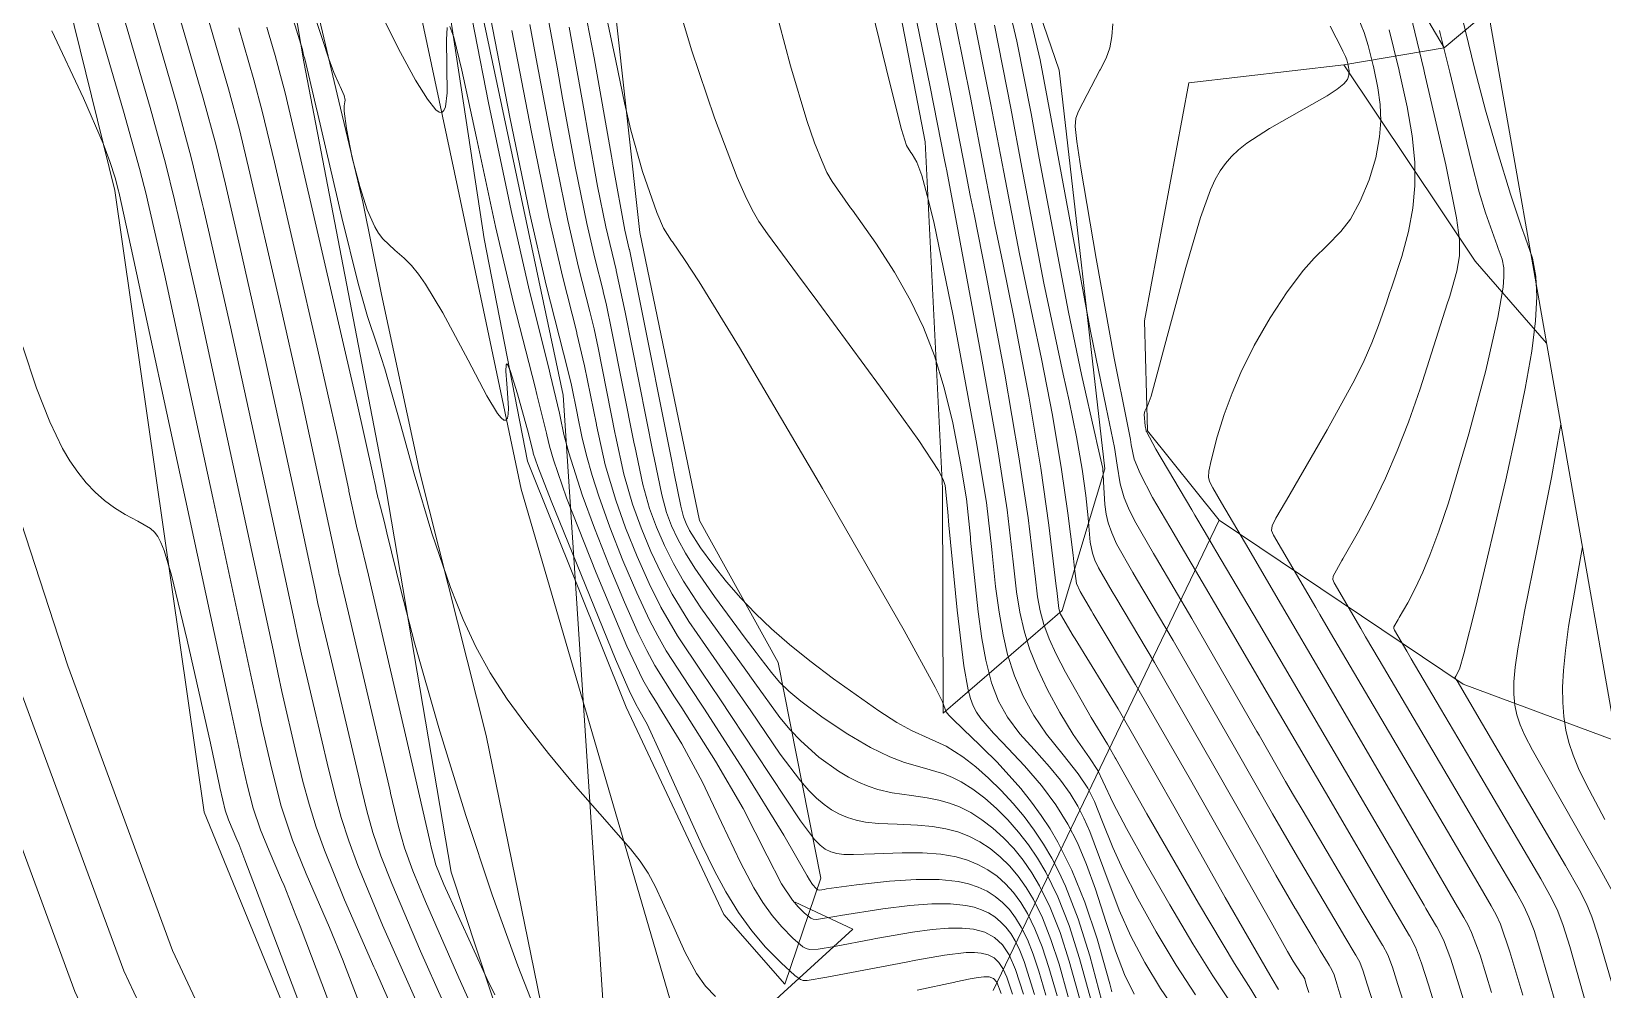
# Model space of a CAD drawing. Header units: metres. Extents: x 1233805 to 1234355, y 654698 to 655114.
# Drawn here: x 1234215.41 to 1234259.91, y 654985.1 to 655012.24 of the extents above; entities that cross this region are included whole.
import ezdxf

# ---------------------------------------------------------------- set-up
doc = ezdxf.new("R2010")
doc.units = ezdxf.units.M

msp = doc.modelspace()

# ---------------------------------------------------------------- linework, layer by layer
at = {"layer": 'ИИ_ГОРИЗОНТАЛИ_ОСН', "lineweight": 0}
for points, elevation in [([(1234215.847, 655017.41), (1234218.017, 655009.981), (1234218.478, 655008.358), (1234218.675, 655007.587), (1234218.684, 655007.548), (1234218.723, 655007.378), (1234219.177, 655005.358), (1234220.548, 654999.029), (1234221.659, 654993.872), (1234221.86, 654992.93), (1234221.923, 654992.635), (1234222.217, 654991.342), (1234222.488, 654990.294), (1234222.809, 654989.335), (1234223.191, 654988.382), (1234223.761, 654987.074), (1234223.856, 654986.86), (1234224.243, 654985.919), (1234224.282, 654985.814), (1234224.993, 654983.938)], 23), ([(1234239.577, 655016.982), (1234240.865, 655010.667), (1234241.274, 655008.604), (1234241.31, 655008.418), (1234241.336, 655008.287), (1234241.674, 655006.52), (1234242.312, 655003.062), (1234242.762, 655000.514), (1234243.049, 654998.688), (1234243.224, 654997.22), (1234243.233, 654997.134), (1234243.317, 654996.369), (1234243.408, 654995.794), (1234243.53, 654995.259), (1234243.685, 654994.753), (1234243.905, 654994.196), (1234244.191, 654993.589), (1234244.538, 654992.945), (1234244.915, 654992.322), (1234245.378, 654991.66), (1234245.618, 654991.309), (1234245.762, 654991.007), (1234246.054, 654990.383), (1234246.428, 654989.662), (1234246.982, 654988.663), (1234247.653, 654987.5), (1234248.313, 654986.396), (1234248.878, 654985.489), (1234249.538, 654984.501)], 33.5), ([(1234216.89, 655016.551), (1234218.774, 655010.079), (1234219.21, 655008.508), (1234219.465, 655007.469), (1234219.485, 655007.385), (1234219.569, 655007.022), (1234220.116, 655004.613), (1234221.318, 654999.074), (1234222.255, 654994.723), (1234222.401, 654994.037), (1234222.508, 654993.542), (1234222.911, 654991.783), (1234223.101, 654990.998), (1234223.279, 654990.35), (1234223.482, 654989.704), (1234223.714, 654989.048), (1234224.279, 654987.646), (1234225.114, 654985.748), (1234225.151, 654985.667), (1234225.527, 654984.809)], 23.5), ([(1234218.976, 655014.831), (1234220.275, 655010.349), (1234220.643, 655009.002), (1234220.911, 655007.915), (1234221.319, 655006.145), (1234222.033, 655002.968), (1234222.859, 654999.162), (1234223.447, 654996.426), (1234223.529, 654996.038), (1234223.598, 654995.724), (1234223.63, 654995.592), (1234223.914, 654994.408), (1234224.7, 654991.043), (1234224.712, 654990.989), (1234224.91, 654990.161), (1234225.084, 654989.552), (1234225.31, 654988.891), (1234225.617, 654988.104), (1234226.434, 654986.188), (1234227.699, 654983.361)], 24.5), ([(1234220.019, 655013.972), (1234220.995, 655010.609), (1234221.305, 655009.463), (1234221.602, 655008.227), (1234222.422, 655004.677), (1234223.051, 655001.879), (1234223.63, 654999.207), (1234224.043, 654997.277), (1234224.117, 654996.924), (1234224.133, 654996.848), (1234224.135, 654996.843), (1234224.432, 654995.608), (1234225.569, 654990.728), (1234225.585, 654990.66), (1234225.809, 654989.721), (1234225.983, 654989.113), (1234226.215, 654988.468), (1234226.573, 654987.596), (1234227.52, 654985.435), (1234228.973, 654982.208)], 25), ([(1234230.886, 655013.874), (1234231.356, 655011.486), (1234231.844, 655008.7), (1234231.891, 655008.425), (1234232.218, 655006.612), (1234232.347, 655006.072), (1234232.349, 655006.065), (1234232.611, 655004.796), (1234233.561, 655000.015), (1234233.62, 654999.718), (1234233.806, 654998.791), (1234233.883, 654998.493), (1234233.956, 654998.303), (1234234.055, 654998.105), (1234234.365, 654997.613), (1234234.71, 654997.142), (1234235.103, 654996.652), (1234235.51, 654996.186), (1234235.92, 654995.756), (1234236.375, 654995.321), (1234236.885, 654994.877), (1234237.46, 654994.412), (1234238.133, 654993.902), (1234239.415, 654992.996), (1234239.929, 654992.668), (1234240.34, 654992.435), (1234240.836, 654992.215), (1234241.326, 654991.992), (1234241.797, 654991.689), (1234242.158, 654991.406), (1234242.525, 654991.084), (1234242.88, 654990.738), (1234243.217, 654990.374), (1234243.529, 654989.999), (1234243.817, 654989.613), (1234244.079, 654989.22), (1234244.315, 654988.819), (1234244.511, 654988.44), (1234244.7, 654988.027), (1234245.061, 654987.102), (1234245.394, 654986.054), (1234245.733, 654984.776)], 31), ([(1234231.429, 655013.948), (1234231.964, 655011.407), (1234232.211, 655010.211), (1234232.388, 655009.438), (1234232.718, 655008.267), (1234233.125, 655007.111), (1234233.316, 655006.663), (1234233.545, 655006.31), (1234233.567, 655006.278), (1234233.912, 655005.782), (1234234.324, 655005.146), (1234235.468, 655003.282), (1234237.816, 654999.296), (1234240.134, 654995.267), (1234241.011, 654993.669), (1234241.219, 654993.248), (1234241.291, 654993.041), (1234241.292, 654993.039), (1234241.317, 654992.967), (1234241.394, 654992.873), (1234241.911, 654992.374), (1234241.942, 654992.344), (1234242.766, 654991.539), (1234243.436, 654990.792), (1234243.737, 654990.413), (1234244.013, 654990.035), (1234244.264, 654989.656), (1234244.489, 654989.277), (1234244.883, 654988.487), (1234245.253, 654987.573), (1234245.596, 654986.543), (1234245.956, 654985.268), (1234246.017, 654985.039)], 31.5), ([(1234241.415, 655013.32), (1234242.01, 655010.365), (1234242.418, 655008.232), (1234242.7, 655006.763), (1234242.924, 655005.686), (1234243.24, 655004.149), (1234243.661, 655001.908), (1234244.003, 654999.865), (1234244.233, 654998.253), (1234244.441, 654996.529), (1234244.455, 654996.4), (1234244.515, 654995.895), (1234244.556, 654995.737), (1234244.921, 654995.121), (1234244.972, 654995.039), (1234246.19, 654993.051), (1234247.274, 654991.172), (1234247.805, 654990.229), (1234249.224, 654987.71), (1234250.485, 654985.517), (1234250.556, 654985.402), (1234250.736, 654985.1)], 34.5), ([(1234222.616, 655013.258), (1234223.086, 655011.722), (1234223.098, 655011.67), (1234223.099, 655011.665), (1234223.122, 655011.564), (1234223.144, 655011.494), (1234223.155, 655011.459), (1234223.469, 655010.129), (1234223.522, 655009.896), (1234224.207, 655006.964), (1234224.671, 655005.097), (1234224.936, 655004.16), (1234225.213, 655003.323), (1234225.426, 655002.686), (1234225.876, 655001.078), (1234226.249, 654999.712), (1234226.755, 654998.027), (1234227.282, 654996.491), (1234227.639, 654995.581), (1234227.997, 654994.811), (1234228.408, 654994.068), (1234228.889, 654993.323), (1234229.412, 654992.604), (1234230.059, 654991.783), (1234230.824, 654990.866), (1234231.718, 654989.839), (1234231.899, 654989.636), (1234232.379, 654989.088), (1234232.658, 654988.738), (1234232.883, 654988.399), (1234233.091, 654988.013), (1234233.483, 654987.146), (1234233.921, 654986.173), (1234234.252, 654985.56), (1234234.507, 654985.2), (1234234.786, 654984.903)], 26.5), ([(1234228.3, 655013.229), (1234228.965, 655009.812), (1234229.533, 655007.071), (1234229.994, 655005.055), (1234230.483, 655003.122), (1234230.483, 655003.121), (1234230.7, 655002.265), (1234230.877, 655001.375), (1234230.879, 655001.369), (1234231.004, 655000.766), (1234231.135, 655000.225), (1234231.294, 654999.662), (1234231.481, 654999.078), (1234231.794, 654998.201), (1234232.168, 654997.25), (1234232.556, 654996.34), (1234232.918, 654995.564), (1234233.151, 654995.116), (1234233.392, 654994.696), (1234234.05, 654993.681), (1234234.456, 654993.073), (1234235.58, 654991.325), (1234236.727, 654989.474), (1234237.388, 654988.322), (1234237.449, 654988.209), (1234237.538, 654988.075), (1234237.638, 654987.966), (1234237.638, 654987.966), (1234237.638, 654987.966), (1234237.689, 654987.924), (1234237.735, 654987.916), (1234237.864, 654987.937), (1234237.933, 654987.95), (1234238.784, 654988.064), (1234239.713, 654988.17), (1234240.47, 654988.219), (1234241.122, 654988.216), (1234241.66, 654988.16), (1234241.957, 654988.095), (1234242.23, 654988.003), (1234242.481, 654987.885), (1234242.71, 654987.74), (1234242.92, 654987.568), (1234243.112, 654987.367), (1234243.288, 654987.135), (1234243.45, 654986.869), (1234243.622, 654986.519), (1234243.785, 654986.107), (1234243.945, 654985.626), (1234244.145, 654984.943)], 28.5), ([(1234236.431, 655013.077), (1234236.913, 655011.262), (1234237.377, 655009.717), (1234237.597, 655009.08), (1234237.805, 655008.55), (1234237.946, 655008.241), (1234238.09, 655007.984), (1234238.615, 655007.241), (1234238.664, 655007.174), (1234239.329, 655006.244), (1234239.862, 655005.418), (1234240.315, 655004.619), (1234240.68, 655003.854), (1234240.991, 655003.045), (1234241.268, 655002.14), (1234241.511, 655001.148), (1234241.732, 655000.007), (1234241.893, 654998.999), (1234242.007, 654997.911), (1234242.015, 654997.83), (1234242.227, 654995.796), (1234242.332, 654995.041), (1234242.441, 654994.431), (1234242.603, 654993.79), (1234242.802, 654993.268), (1234243.057, 654992.814), (1234243.413, 654992.348), (1234243.813, 654991.899), (1234244.247, 654991.412), (1234244.562, 654991.028), (1234244.83, 654990.656), (1234245.053, 654990.293), (1234245.225, 654989.96), (1234245.394, 654989.578), (1234245.789, 654988.514), (1234246.223, 654987.35), (1234246.556, 654986.614), (1234246.947, 654985.871), (1234247.393, 654985.134), (1234247.883, 654984.415)], 32.5), ([(1234242.051, 655012.865), (1234242.582, 655010.214), (1234242.954, 655008.247), (1234243.395, 655005.936), (1234243.765, 655004.177), (1234244.024, 655002.964), (1234244.332, 655001.37), (1234244.593, 654999.831), (1234244.772, 654998.593), (1234244.915, 654997.409), (1234244.953, 654997.029), (1234245.013, 654996.606), (1234245.118, 654996.371), (1234245.436, 654995.832), (1234245.489, 654995.744), (1234246.688, 654993.738), (1234248.203, 654991.104), (1234250.523, 654987.015), (1234250.992, 654986.183), (1234251.152, 654985.903), (1234251.377, 654985.56), (1234251.422, 654985.5), (1234251.479, 654985.404), (1234251.512, 654985.286), (1234251.545, 654985.163), (1234251.592, 654985.021)], 35), ([(1234223.434, 655012.686), (1234223.669, 655011.977), (1234223.84, 655011.458), (1234223.981, 655011.078), (1234224.14, 655010.715), (1234224.159, 655010.673), (1234224.268, 655010.423), (1234224.298, 655010.292), (1234224.289, 655010.245), (1234224.27, 655010.134), (1234224.271, 655009.979), (1234224.334, 655009.49), (1234224.501, 655008.66), (1234224.711, 655007.841), (1234224.925, 655007.182), (1234225.135, 655006.702), (1234225.244, 655006.522), (1234225.366, 655006.364), (1234225.709, 655006.042), (1234225.966, 655005.816), (1234226.173, 655005.605), (1234226.375, 655005.362), (1234226.575, 655005.083), (1234227.064, 655004.27), (1234227.779, 655002.925), (1234228.311, 655001.918), (1234228.613, 655001.416), (1234228.713, 655001.292), (1234228.793, 655001.229), (1234228.853, 655001.225), (1234228.896, 655001.282), (1234228.919, 655001.395), (1234228.925, 655001.567), (1234228.887, 655002.138), (1234228.877, 655002.252), (1234228.852, 655002.618), (1234228.859, 655002.797), (1234228.875, 655002.822), (1234228.899, 655002.804), (1234228.973, 655002.638), (1234229.18, 655001.974), (1234229.49, 655000.849), (1234229.624, 655000.312), (1234229.628, 655000.29), (1234229.754, 654999.913), (1234230.131, 654998.946), (1234231.955, 654994.462), (1234232.368, 654993.503), (1234232.573, 654993.117), (1234232.581, 654993.104), (1234232.852, 654992.616), (1234233.262, 654991.729), (1234233.497, 654991.198), (1234234.401, 654989.196), (1234234.762, 654988.467), (1234235.084, 654987.871), (1234235.443, 654987.286), (1234235.818, 654986.764), (1234236.205, 654986.306), (1234236.651, 654985.858), (1234236.651, 654985.858), (1234236.651, 654985.857), (1234237.033, 654985.501), (1234237.197, 654985.383), (1234237.276, 654985.36), (1234237.386, 654985.362), (1234237.945, 654985.457), (1234240.187, 654985.881), (1234240.462, 654985.934), (1234241.27, 654986.08), (1234241.885, 654986.152), (1234242.122, 654986.155), (1234242.317, 654986.137), (1234242.512, 654986.085), (1234242.678, 654985.996), (1234242.816, 654985.869), (1234242.931, 654985.699), (1234243.041, 654985.448), (1234243.196, 654984.974)], 27), ([(1234225.361, 655012.634), (1234225.868, 655011.637), (1234226.292, 655010.861), (1234226.628, 655010.319), (1234226.87, 655010.017), (1234226.964, 655009.951), (1234227.039, 655009.944), (1234227.098, 655009.995), (1234227.142, 655010.105), (1234227.184, 655010.494), (1234227.177, 655011.222), (1234227.176, 655011.257), (1234227.166, 655012), (1234227.192, 655012.348)], 27.5), ([(1234229.534, 655012.436), (1234229.737, 655011.308), (1234230.189, 655008.921), (1234230.607, 655006.887), (1234230.91, 655005.562), (1234231.229, 655004.301), (1234231.236, 655004.272), (1234231.352, 655003.818), (1234231.465, 655003.277), (1234231.951, 655000.831), (1234231.958, 655000.793), (1234232.192, 654999.695), (1234232.442, 654998.844), (1234232.684, 654998.177), (1234232.961, 654997.507), (1234233.256, 654996.875), (1234233.56, 654996.299), (1234234.033, 654995.53), (1234234.741, 654994.507), (1234235.255, 654993.773), (1234235.785, 654992.991), (1234236.622, 654991.77), (1234237.2, 654991.009), (1234237.432, 654990.744), (1234237.651, 654990.524), (1234237.864, 654990.34), (1234238.077, 654990.189), (1234238.296, 654990.067), (1234238.526, 654989.97), (1234238.771, 654989.897), (1234239.038, 654989.846), (1234239.402, 654989.809), (1234239.937, 654989.786), (1234240.512, 654989.761), (1234240.936, 654989.722), (1234241.314, 654989.658), (1234241.651, 654989.568), (1234241.967, 654989.445), (1234242.273, 654989.287), (1234242.567, 654989.093), (1234242.847, 654988.865), (1234243.112, 654988.605), (1234243.36, 654988.315), (1234243.588, 654987.995), (1234243.796, 654987.649), (1234244.05, 654987.129), (1234244.29, 654986.519), (1234244.518, 654985.821), (1234244.779, 654984.893)], 29.5), ([(1234239.226, 655012.82), (1234239.719, 655010.806), (1234240.058, 655009.462), (1234240.196, 655009.004), (1234240.32, 655008.808), (1234240.358, 655008.758), (1234240.49, 655008.532), (1234240.628, 655008.157), (1234240.788, 655007.594), (1234240.97, 655006.841), (1234241.518, 655004.18), (1234242.175, 655000.64), (1234242.461, 654998.894), (1234242.615, 654997.566), (1234242.625, 654997.464), (1234242.723, 654996.515), (1234242.82, 654995.787), (1234242.933, 654995.145), (1234243.063, 654994.592), (1234243.258, 654993.988), (1234243.506, 654993.411), (1234243.807, 654992.862), (1234244.164, 654992.335), (1234244.639, 654991.745), (1234245.065, 654991.216), (1234245.336, 654990.801), (1234245.52, 654990.427), (1234245.753, 654989.851), (1234246.046, 654989.125), (1234246.325, 654988.506), (1234246.749, 654987.673), (1234247.269, 654986.739), (1234247.834, 654985.796), (1234248.38, 654984.952)], 33), ([(1234243.697, 655012.631), (1234243.981, 655011.429), (1234244.299, 655009.76), (1234244.467, 655008.837), (1234245.414, 655003.749), (1234245.858, 655001.587), (1234246.086, 655000.458), (1234246.162, 654999.95), (1234246.247, 654999.424), (1234246.364, 654999.025), (1234246.488, 654998.732), (1234246.66, 654998.386), (1234247.192, 654997.455), (1234247.28, 654997.308), (1234248.279, 654995.609), (1234250.122, 654992.41), (1234250.183, 654992.305), (1234250.936, 654990.996), (1234251.164, 654990.608), (1234251.435, 654990.15), (1234253.106, 654987.323), (1234253.3, 654986.993), (1234253.677, 654986.361), (1234253.687, 654986.346), (1234253.828, 654986.089), (1234253.962, 654985.738), (1234254.115, 654985.241), (1234254.494, 654984.062)], 36.5), ([(1234246.043, 655012.449), (1234246.018, 655012.091), (1234245.953, 655011.77), (1234245.85, 655011.479), (1234245.685, 655011.152), (1234245.677, 655011.138), (1234245.068, 655009.976), (1234244.991, 655009.778), (1234244.977, 655009.541), (1234245.019, 655009.119), (1234245.133, 655008.368), (1234245.571, 655005.807), (1234246.083, 655002.982), (1234246.446, 655001.149), (1234246.539, 655000.684), (1234246.564, 655000.53), (1234246.649, 655000.127), (1234246.813, 654999.716), (1234247.169, 654999.042), (1234247.778, 654997.995), (1234247.883, 654997.818), (1234248.665, 654996.492), (1234249.432, 654995.182), (1234250.415, 654993.502), (1234251.205, 654992.154), (1234252.065, 654990.689), (1234253.907, 654987.536), (1234254.001, 654987.375), (1234254.446, 654986.622), (1234254.452, 654986.613), (1234254.62, 654986.299), (1234254.789, 654985.849), (1234254.98, 654985.233), (1234255.248, 654984.363)], 37), ([(1234254.471, 655012.722), (1234254.852, 655011.155), (1234254.874, 655011.064), (1234254.902, 655010.944), (1234255.472, 655008.461), (1234255.779, 655006.955), (1234255.864, 655006.338), (1234255.866, 655005.885), (1234255.789, 655005.445), (1234255.584, 655004.74), (1234255.567, 655004.687), (1234255.516, 655004.522), (1234254.748, 655002.119), (1234254.413, 655001.171), (1234254.098, 655000.357), (1234253.765, 654999.587), (1234253.4, 654998.824), (1234253.005, 654998.077), (1234252.558, 654997.302), (1234252.527, 654997.249), (1234252.282, 654996.805), (1234252.27, 654996.718), (1234252.308, 654996.625), (1234253.068, 654995.325), (1234253.203, 654995.094), (1234253.586, 654994.443), (1234255.849, 654990.597), (1234256.484, 654989.52), (1234257.462, 654987.857), (1234257.684, 654987.46), (1234257.83, 654987.149), (1234257.972, 654986.773), (1234258.139, 654986.246), (1234258.606, 654984.624)], 39), ([(1234215.987, 655012.257), (1234216.891, 655010.347), (1234217.441, 655009.063), (1234217.633, 655008.549), (1234217.781, 655008.089), (1234217.88, 655007.727), (1234217.883, 655007.711), (1234217.887, 655007.693), (1234218.239, 655006.102), (1234219.778, 654998.985), (1234221.063, 654993.021), (1234221.315, 654991.832), (1234221.337, 654991.728), (1234221.523, 654990.901), (1234221.696, 654990.238), (1234221.903, 654989.622), (1234222.142, 654989.029), (1234222.496, 654988.212), (1234222.57, 654988.046), (1234222.906, 654987.203), (1234223.021, 654986.897), (1234224.413, 654983.223)], 22.5), ([(1234221.29, 655012.342), (1234221.714, 655010.869), (1234221.952, 655009.978), (1234222.294, 655008.539), (1234223.524, 655003.209), (1234224.069, 655000.79), (1234224.4, 654999.251), (1234224.407, 654999.22), (1234224.642, 654998.143), (1234224.684, 654997.971), (1234224.958, 654996.841), (1234226.067, 654992.068), (1234226.717, 654989.225), (1234226.728, 654989.175), (1234226.865, 654988.637), (1234227.089, 654988.074), (1234228.313, 654985.417), (1234228.534, 654984.952)], 25.5), ([(1234227.26, 655012.376), (1234227.372, 655012.072), (1234227.601, 655011.141), (1234228.015, 655009.228), (1234228.56, 655006.715), (1234229.069, 655004.555), (1234229.676, 655002.166), (1234229.731, 655001.951), (1234229.998, 655000.862), (1234230.007, 655000.812), (1234230.082, 655000.491), (1234230.196, 655000.102), (1234230.572, 654999.029), (1234231.406, 654996.904), (1234232.276, 654994.83), (1234232.726, 654993.878), (1234232.906, 654993.558), (1234233.134, 654993.203), (1234233.206, 654993.093), (1234233.839, 654992.064), (1234234.417, 654990.978), (1234234.96, 654989.833), (1234235.495, 654988.702), (1234235.872, 654987.983), (1234236.127, 654987.57), (1234236.391, 654987.201), (1234236.665, 654986.878), (1234236.98, 654986.561), (1234236.98, 654986.561), (1234236.98, 654986.56), (1234237.263, 654986.311), (1234237.353, 654986.263), (1234237.451, 654986.24), (1234237.699, 654986.249), (1234238.156, 654986.325), (1234239.245, 654986.529), (1234239.329, 654986.546), (1234240.372, 654986.727), (1234240.929, 654986.801), (1234241.387, 654986.839), (1234241.777, 654986.843), (1234242.098, 654986.812), (1234242.418, 654986.724), (1234242.688, 654986.577), (1234242.914, 654986.368), (1234243.104, 654986.089), (1234243.287, 654985.674), (1234243.512, 654984.969)], 27.5), ([(1234229.018, 655012.268), (1234229.573, 655009.385), (1234230.07, 655006.979), (1234230.452, 655005.308), (1234230.856, 655003.711), (1234230.863, 655003.683), (1234231.082, 655002.771), (1234231.414, 655001.103), (1234231.418, 655001.084), (1234231.662, 654999.967), (1234231.961, 654998.961), (1234232.243, 654998.177), (1234232.57, 654997.362), (1234232.909, 654996.598), (1234233.239, 654995.932), (1234233.71, 654995.119), (1234234.401, 654994.086), (1234234.913, 654993.336), (1234235.922, 654991.802), (1234237.199, 654989.877), (1234237.597, 654989.353), (1234237.751, 654989.195), (1234237.898, 654989.082), (1234238.052, 654989.003), (1234238.223, 654988.954), (1234238.427, 654988.928), (1234238.695, 654988.923), (1234239.296, 654988.946), (1234240.071, 654988.977), (1234240.656, 654988.973), (1234241.166, 654988.935), (1234241.603, 654988.861), (1234241.922, 654988.77), (1234242.221, 654988.648), (1234242.501, 654988.496), (1234242.762, 654988.312), (1234243.004, 654988.097), (1234243.227, 654987.85), (1234243.434, 654987.571), (1234243.623, 654987.259), (1234243.836, 654986.825), (1234244.037, 654986.316), (1234244.23, 654985.727), (1234244.462, 654984.921)], 29), ([(1234230.648, 655012.355), (1234231.069, 655009.986), (1234231.173, 655009.386), (1234231.449, 655007.857), (1234231.681, 655006.704), (1234231.975, 655005.482), (1234231.979, 655005.466), (1234232.229, 655004.29), (1234233.025, 655000.287), (1234233.05, 655000.159), (1234233.264, 654999.112), (1234233.403, 654998.61), (1234233.543, 654998.236), (1234233.717, 654997.862), (1234233.936, 654997.463), (1234234.202, 654997.034), (1234234.761, 654996.23), (1234235.633, 654995.058), (1234235.94, 654994.649), (1234236.053, 654994.497), (1234236.371, 654994.08), (1234236.604, 654993.809), (1234236.867, 654993.553), (1234237.201, 654993.274), (1234237.842, 654992.801), (1234238.54, 654992.338), (1234239.179, 654991.961), (1234239.725, 654991.691), (1234240.138, 654991.536), (1234240.643, 654991.394), (1234241.256, 654991.213), (1234241.505, 654991.108), (1234241.748, 654990.982), (1234242.077, 654990.773), (1234242.414, 654990.519), (1234242.747, 654990.227), (1234243.069, 654989.905), (1234243.372, 654989.561), (1234243.653, 654989.198), (1234243.91, 654988.82), (1234244.142, 654988.429), (1234244.483, 654987.73), (1234244.803, 654986.912), (1234245.1, 654985.984), (1234245.415, 654984.82)], 30.5), ([(1234242.687, 655012.412), (1234243.154, 655010.062), (1234243.468, 655008.382), (1234244.09, 655005.109), (1234244.64, 655002.535), (1234244.807, 655001.778), (1234245.015, 655000.758), (1234245.175, 654999.84), (1234245.282, 654999.09), (1234245.346, 654998.465), (1234245.363, 654998.222), (1234245.401, 654997.773), (1234245.463, 654997.463), (1234245.533, 654997.265), (1234245.635, 654997.045), (1234246.021, 654996.373), (1234246.123, 654996.203), (1234247.218, 654994.362), (1234248.863, 654991.504), (1234250.204, 654989.149), (1234250.662, 654988.343), (1234251.207, 654987.4), (1234251.216, 654987.385), (1234251.8, 654986.407), (1234251.917, 654986.211), (1234252.141, 654985.838), (1234252.168, 654985.797), (1234252.247, 654985.663), (1234252.307, 654985.515), (1234252.383, 654985.262), (1234252.528, 654984.796)], 35.5), ([(1234252.197, 655012.385), (1234252.535, 655011.726), (1234252.558, 655011.676), (1234252.631, 655011.524), (1234252.672, 655011.433), (1234252.702, 655011.317), (1234252.709, 655011.281), (1234252.711, 655011.271), (1234252.735, 655011.122), (1234252.731, 655010.995), (1234252.69, 655010.875), (1234252.584, 655010.751), (1234252.394, 655010.6), (1234252.11, 655010.418), (1234251.462, 655010.049), (1234250.478, 655009.486), (1234249.841, 655009.071), (1234249.599, 655008.881), (1234249.4, 655008.696), (1234249.23, 655008.501), (1234249.08, 655008.287), (1234248.942, 655008.041), (1234248.809, 655007.751), (1234248.527, 655006.969), (1234248.106, 655005.547), (1234247.516, 655003.349), (1234247.367, 655002.787), (1234247.126, 655001.911), (1234247.014, 655001.602), (1234246.998, 655001.575), (1234246.95, 655001.479), (1234246.93, 655001.389), (1234246.955, 655001.066), (1234246.984, 655000.939), (1234246.991, 655000.91), (1234246.992, 655000.908), (1234247.262, 655000.406), (1234248.276, 654998.684), (1234248.364, 654998.536), (1234248.654, 654998.045), (1234248.895, 654997.638), (1234248.958, 654997.531), (1234250.164, 654995.49), (1234253.211, 654990.307), (1234254.857, 654987.488), (1234254.911, 654987.396), (1234255.214, 654986.884), (1234255.217, 654986.878), (1234255.413, 654986.508), (1234255.617, 654985.961), (1234255.841, 654985.236), (1234256.173, 654984.167)], 37.5), ([(1234253.872, 655012.285), (1234254.136, 655011.207), (1234254.152, 655011.136), (1234254.156, 655011.119), (1234254.381, 655010.1), (1234254.52, 655009.281), (1234254.594, 655008.534), (1234254.601, 655007.862), (1234254.543, 655007.234), (1234254.419, 655006.569), (1234254.23, 655005.865), (1234253.938, 655004.98), (1234253.883, 655004.821), (1234253.791, 655004.547), (1234253.569, 655003.909), (1234253.379, 655003.421), (1234253.158, 655002.919), (1234252.893, 655002.379), (1234252.116, 655000.952), (1234250.96, 654998.964), (1234250.932, 654998.918), (1234250.661, 654998.452), (1234250.558, 654998.238), (1234250.539, 654998.106), (1234250.596, 654997.967), (1234251.792, 654995.921), (1234251.91, 654995.72), (1234252.211, 654995.207), (1234255.517, 654989.587), (1234256.449, 654988.01), (1234256.762, 654987.477), (1234256.902, 654987.219), (1234257.02, 654986.954), (1234257.291, 654986.17), (1234257.653, 654984.942)], 38.5), ([(1234255.297, 655012.263), (1234255.317, 655012.18), (1234255.445, 655011.65), (1234255.584, 655011.084), (1234255.736, 655010.452), (1234256.201, 655008.537), (1234256.421, 655007.682), (1234256.594, 655007.1), (1234256.926, 655006.171), (1234256.958, 655006.09), (1234257.067, 655005.791), (1234257.113, 655005.539), (1234257.119, 655005.291), (1234257.096, 655004.991), (1234256.951, 655004.138), (1234256.603, 655002.635), (1234256.128, 655000.841), (1234255.546, 654998.89), (1234255.276, 654998.083), (1234255.023, 654997.405), (1234254.824, 654996.927), (1234254.613, 654996.476), (1234254.395, 654996.053), (1234254.157, 654995.64), (1234254.123, 654995.584), (1234254.006, 654995.373), (1234254.001, 654995.33), (1234254.02, 654995.283), (1234254.371, 654994.683), (1234254.497, 654994.469), (1234255.325, 654993.062), (1234256.182, 654991.607), (1234256.275, 654991.45), (1234258.161, 654988.237), (1234258.469, 654987.694), (1234258.648, 654987.325), (1234258.802, 654986.92), (1234258.987, 654986.323), (1234259.74, 654983.638)], 39.5), ([(1234258.732, 655001.106), (1234258.717, 655001.004), (1234258.466, 654999.6), (1234258.052, 654997.531), (1234257.706, 654995.809), (1234257.515, 654994.749), (1234257.442, 654994.234), (1234257.404, 654993.817), (1234257.398, 654993.466), (1234257.425, 654993.158), (1234257.482, 654992.881), (1234257.576, 654992.602), (1234257.713, 654992.296), (1234257.932, 654991.881), (1234259.543, 654989.043), (1234259.838, 654988.531), (1234260.307, 654987.671)], 40.5), ([(1234259.342, 654997.643), (1234259.287, 654997.331), (1234258.953, 654995.382), (1234258.86, 654994.706), (1234258.803, 654994.141), (1234258.78, 654993.67), (1234258.784, 654993.235), (1234258.815, 654992.832), (1234258.875, 654992.452), (1234258.963, 654992.095), (1234259.081, 654991.738), (1234259.236, 654991.365), (1234259.45, 654990.92), (1234259.982, 654989.914)], 41), ([(1234240.505, 654985.088), (1234241.567, 654985.314), (1234241.599, 654985.32), (1234242.004, 654985.401), (1234242.168, 654985.433), (1234242.384, 654985.464), (1234242.536, 654985.463), (1234242.667, 654985.415), (1234242.758, 654985.308), (1234242.875, 654984.986)], 26.5)]:
    msp.add_lwpolyline(points, dxfattribs=dict(at, elevation=elevation))
at = {"layer": 'ИИ_ГОРИЗОНТАЛИ_УТОЛЩ', "lineweight": 0}
for points, elevation in [([(1234217.933, 655015.691), (1234219.53, 655010.178), (1234219.939, 655008.669), (1234220.252, 655007.369), (1234220.286, 655007.221), (1234220.428, 655006.608), (1234221.054, 655003.868), (1234222.089, 654999.118), (1234222.851, 654995.575), (1234222.94, 654995.156), (1234223.063, 654994.599), (1234223.206, 654994.003), (1234223.397, 654993.207), (1234223.83, 654991.357), (1234223.838, 654991.324), (1234224.013, 654990.594), (1234224.188, 654989.973), (1234224.402, 654989.316), (1234224.66, 654988.612), (1234225.355, 654986.925), (1234226.411, 654984.544)], 24), ([(1234227.582, 655014.19), (1234228.362, 655010.211), (1234228.996, 655007.162), (1234229.508, 655004.915), (1234230.063, 655002.698), (1234230.106, 655002.53), (1234230.367, 655001.43), (1234230.386, 655001.335), (1234230.497, 655000.825), (1234230.634, 655000.302), (1234231.013, 654999.111), (1234231.357, 654998.173), (1234231.774, 654997.112), (1234232.209, 654996.069), (1234232.597, 654995.197), (1234232.839, 654994.7), (1234233.068, 654994.275), (1234233.628, 654993.389), (1234233.831, 654993.083), (1234234.789, 654991.57), (1234235.572, 654990.226), (1234236.255, 654988.89), (1234236.661, 654988.096), (1234236.965, 654987.638), (1234237.125, 654987.449), (1234237.309, 654987.263), (1234237.309, 654987.263), (1234237.309, 654987.263), (1234237.484, 654987.119), (1234237.555, 654987.095), (1234237.646, 654987.09), (1234238.229, 654987.179), (1234238.325, 654987.197), (1234239.526, 654987.387), (1234240.292, 654987.482), (1234240.912, 654987.528), (1234241.443, 654987.53), (1234241.879, 654987.486), (1234242.111, 654987.435), (1234242.324, 654987.364), (1234242.52, 654987.272), (1234242.699, 654987.159), (1234242.863, 654987.024), (1234243.013, 654986.867), (1234243.151, 654986.686), (1234243.277, 654986.479), (1234243.409, 654986.21), (1234243.535, 654985.894), (1234243.828, 654984.959)], 28), ([(1234240.779, 655013.775), (1234241.437, 655010.516), (1234241.86, 655008.341), (1234242.005, 655007.59), (1234242.112, 655007.065), (1234242.457, 655005.335), (1234242.979, 655002.526), (1234243.382, 655000.19), (1234243.642, 654998.461), (1234243.832, 654996.875), (1234243.839, 654996.809), (1234243.907, 654996.228), (1234243.981, 654995.826), (1234244.089, 654995.439), (1234244.243, 654995.032), (1234244.441, 654994.602), (1234244.705, 654994.086), (1234245.425, 654992.81), (1234245.887, 654992.049), (1234245.925, 654991.989), (1234246.108, 654991.667), (1234246.125, 654991.636), (1234247.006, 654990.075), (1234248.466, 654987.553), (1234249.487, 654985.842), (1234249.948, 654985.109), (1234250.509, 654984.188)], 34), ([(1234242.885, 655013.808), (1234243.323, 655011.962), (1234243.727, 655009.911), (1234243.96, 655008.648), (1234244.785, 655004.282), (1234245.153, 655002.517), (1234245.559, 655000.725), (1234245.59, 655000.593), (1234245.755, 654999.859), (1234245.757, 654999.85), (1234245.758, 654999.844), (1234245.777, 654999.522), (1234245.778, 654999.477), (1234245.813, 654998.839), (1234245.854, 654998.568), (1234245.913, 654998.321), (1234246.011, 654998.036), (1234246.148, 654997.728), (1234246.607, 654996.914), (1234246.713, 654996.736), (1234247.748, 654994.985), (1234249.523, 654991.904), (1234250.568, 654990.075), (1234250.799, 654989.669), (1234251.271, 654988.86), (1234251.326, 654988.768), (1234252.453, 654986.865), (1234252.61, 654986.599), (1234252.909, 654986.1), (1234252.925, 654986.075), (1234253.037, 654985.877), (1234253.134, 654985.627), (1234253.25, 654985.25), (1234253.511, 654984.429)], 36), ([(1234229.948, 655013.181), (1234230.299, 655011.229), (1234230.455, 655010.347), (1234230.814, 655008.413), (1234231.144, 655006.796), (1234231.368, 655005.816), (1234231.602, 655004.891), (1234231.608, 655004.868), (1234231.704, 655004.482), (1234231.847, 655003.784), (1234232.488, 655000.559), (1234232.501, 655000.491), (1234232.726, 654999.41), (1234232.922, 654998.727), (1234233.117, 654998.197), (1234233.342, 654997.676), (1234233.597, 654997.165), (1234233.881, 654996.666), (1234234.373, 654995.914), (1234235.127, 654994.862), (1234235.598, 654994.211), (1234235.898, 654993.785), (1234236.613, 654992.804), (1234236.907, 654992.453), (1234237.201, 654992.142), (1234237.719, 654991.68), (1234238.275, 654991.285), (1234238.556, 654991.119), (1234238.836, 654990.977), (1234239.112, 654990.86), (1234239.382, 654990.768), (1234239.788, 654990.673), (1234240.34, 654990.593), (1234240.787, 654990.531), (1234241.117, 654990.466), (1234241.419, 654990.382), (1234241.7, 654990.275), (1234242.017, 654990.115), (1234242.335, 654989.913), (1234242.647, 654989.673), (1234242.948, 654989.399), (1234243.234, 654989.095), (1234243.501, 654988.765), (1234243.747, 654988.411), (1234243.969, 654988.039), (1234244.266, 654987.43), (1234244.546, 654986.718), (1234244.808, 654985.906), (1234245.097, 654984.859)], 30), ([(1234233.635, 655013.301), (1234234.106, 655011.719), (1234234.764, 655009.786), (1234235.403, 655008.099), (1234235.625, 655007.587), (1234235.825, 655007.183), (1234236.017, 655006.856), (1234236.261, 655006.505), (1234237.109, 655005.355), (1234237.687, 655004.575), (1234239.462, 655002.163), (1234240.544, 655000.651), (1234241.1, 654999.799), (1234241.235, 654999.545), (1234241.29, 654999.375), (1234241.365, 654998.636), (1234241.399, 654998.257), (1234241.629, 654995.844), (1234241.819, 654994.271), (1234241.943, 654993.592), (1234242.011, 654993.347), (1234242.09, 654993.139), (1234242.184, 654992.954), (1234242.301, 654992.776), (1234242.662, 654992.361), (1234242.915, 654992.1), (1234243.543, 654991.442), (1234244.021, 654990.884), (1234244.431, 654990.332), (1234244.771, 654989.785), (1234245.041, 654989.254), (1234245.301, 654988.641), (1234245.554, 654987.943), (1234245.858, 654987.004), (1234246.12, 654986.194), (1234246.373, 654985.532), (1234246.644, 654984.973)], 32), ([(1234255.841, 655013.019), (1234256.295, 655011.163), (1234256.602, 655010.012), (1234256.939, 655008.833), (1234257.309, 655007.624), (1234257.619, 655006.696), (1234257.723, 655006.412), (1234257.925, 655005.812), (1234258.023, 655005.3), (1234258.054, 655004.726), (1234258.017, 655004.038), (1234257.908, 655003.179), (1234257.725, 655002.126), (1234257.49, 655000.973), (1234257.172, 654999.534), (1234256.315, 654995.914), (1234255.989, 654994.611), (1234255.859, 654994.176), (1234255.756, 654993.978), (1234255.736, 654993.952), (1234255.732, 654993.942), (1234255.76, 654993.894), (1234255.791, 654993.843), (1234256.514, 654992.617), (1234258.861, 654988.617), (1234259.251, 654987.935), (1234259.459, 654987.53), (1234259.61, 654987.162), (1234259.778, 654986.646), (1234260.223, 654985.125)], 40), ([(1234252.994, 655012.623), (1234253.161, 655012.211), (1234253.278, 655011.84), (1234253.415, 655011.275), (1234253.431, 655011.208), (1234253.433, 655011.199), (1234253.55, 655010.639), (1234253.613, 655010.166), (1234253.629, 655009.704), (1234253.599, 655009.254), (1234253.488, 655008.66), (1234253.3, 655008.032), (1234253.05, 655007.429), (1234252.77, 655006.922), (1234252.501, 655006.569), (1234252.113, 655006.177), (1234251.745, 655005.814), (1234251.446, 655005.477), (1234250.984, 655004.864), (1234250.499, 655004.122), (1234250.048, 655003.338), (1234249.668, 655002.579), (1234249.42, 655001.997), (1234249.197, 655001.387), (1234249.002, 655000.757), (1234248.827, 655000.081), (1234248.761, 654999.779), (1234248.748, 654999.618), (1234248.778, 654999.491), (1234248.875, 654999.31), (1234249.125, 654998.882), (1234249.891, 654997.575), (1234250.656, 654996.265), (1234252.194, 654993.633), (1234253.412, 654991.55), (1234254.908, 654988.991), (1234255.807, 654987.441), (1234255.822, 654987.414), (1234255.982, 654987.145), (1234255.984, 654987.142), (1234256.097, 654986.948), (1234256.206, 654986.715), (1234256.444, 654986.072), (1234256.767, 654985.018)], 38), ([(1234222.083, 655012.356), (1234222.119, 655012.224), (1234222.312, 655011.551), (1234222.433, 655011.129), (1234222.597, 655010.501), (1234222.985, 655008.85), (1234224.627, 655001.74), (1234225.086, 654999.709), (1234225.087, 654999.7), (1234225.164, 654999.325), (1234225.171, 654999.295), (1234225.172, 654999.288), (1234225.236, 654999.002), (1234225.243, 654998.979), (1234225.411, 654998.325), (1234225.48, 654998.038), (1234225.884, 654996.384), (1234226.265, 654994.922), (1234226.948, 654992.517), (1234227.718, 654990.031), (1234228.467, 654987.788), (1234229.188, 654985.775), (1234229.544, 654984.856)], 26), ([(1234215.17, 655003.3), (1234215.558, 655002.136), (1234215.932, 655001.178), (1234216.295, 655000.424), (1234216.503, 655000.073), (1234216.726, 654999.751), (1234216.964, 654999.457), (1234217.218, 654999.191), (1234217.483, 654998.956), (1234217.766, 654998.745), (1234218.066, 654998.559), (1234218.43, 654998.367), (1234218.43, 654998.367), (1234218.788, 654998.16), (1234218.899, 654998.057), (1234218.993, 654997.93), (1234219.082, 654997.759), (1234219.171, 654997.535), (1234219.377, 654996.841), (1234219.825, 654995), (1234220.48, 654992.083), (1234220.749, 654990.833), (1234220.752, 654990.821), (1234220.829, 654990.461), (1234220.904, 654990.182), (1234220.998, 654989.909), (1234221.232, 654989.35), (1234221.283, 654989.231), (1234221.458, 654988.78), (1234221.759, 654987.98), (1234223.834, 654982.507)], 22)]:
    msp.add_lwpolyline(points, dxfattribs=dict(at, elevation=elevation))
at = {"layer": 'ИИ_ДОРОГИ_АД', "lineweight": 0}
for points in [[(1234232.181, 654931.059), (1234231.485, 654941.469), (1234231.11, 654949.912), (1234230.652, 654951.474), (1234229.474, 654955.346), (1234226.561, 654963.578), (1234225.266, 654966.668), (1234223.067, 654971.575), (1234219.932, 654978.035), (1234216.64, 654985.051), (1234213.606, 654993.282), (1234209.939, 655004.539), (1234207.31, 655010.19), (1234205.734, 655015.792), (1234208.622, 655016.604)], [(1234234.91, 654935.201), (1234234.481, 654941.636), (1234234.091, 654950.407), (1234233.527, 654952.332), (1234232.324, 654956.283), (1234229.361, 654964.659), (1234228.019, 654967.862), (1234225.786, 654972.844), (1234222.64, 654979.327), (1234219.411, 654986.209), (1234216.441, 654994.266), (1234212.736, 655005.64), (1234210.132, 655011.235), (1234208.622, 655016.604)], [(1234225.872, 655015.393), (1234227.486, 655007.795), (1234229.28, 654999.274), (1234233.77, 654983.899), (1234235.28, 654979.948), (1234242.599, 654962.411), (1234246.914, 654949.166), (1234249.599, 654944.45), (1234253.621, 654941.616), (1234256.584, 654938.131), (1234261.761, 654932.995), (1234264.242, 654931.245), (1234280.624, 654913.48)], [(1234223.484, 655012.932), (1234224.068, 655010.46), (1234224.8, 655007.415), (1234225.332, 655004.791), (1234226.407, 654999.78), (1234228.29, 654992.298), (1234229.926, 654984.305), (1234232.213, 654977.348), (1234233.445, 654974.512), (1234234.765, 654970.949), (1234236.389, 654965.414), (1234240.278, 654954.562), (1234240.617, 654952.626), (1234240.706, 654951.123), (1234241.016, 654948.936), (1234240.989, 654948.091), (1234240.491, 654944.51), (1234239.422, 654941.883), (1234237.311, 654938.846), (1234232.181, 654931.059), (1234228.203, 654924.776)]]:
    msp.add_lwpolyline(points, dxfattribs=at)
at = {"layer": 'ИИ_ДОРОГИ_АД_ОСИ', "lineweight": 0}
msp.add_lwpolyline([(1234233.545, 654933.129), (1234232.983, 654941.553), (1234232.6, 654950.16), (1234232.09, 654951.903), (1234230.899, 654955.814), (1234227.961, 654964.119), (1234226.643, 654967.265), (1234224.427, 654972.209), (1234221.286, 654978.681), (1234218.026, 654985.63), (1234215.023, 654993.774), (1234211.337, 655005.09), (1234208.721, 655010.713), (1234207.178, 655016.198)], dxfattribs=at)
at = {"layer": 'ИИ_ЛЭП_НН', "lineweight": 0}
for points in [[(1234213.717, 655063.816), (1234224.994, 655027.75), (1234230.474, 655001.937), (1234232.261, 654974.732), (1234235.873, 654942.857), (1234254.685, 654930.295), (1234274.578, 654914.045), (1234301.425, 654870.757), (1234315.062, 654850.276)], [(1234238.68, 654986.811), (1234237.046, 654987.578)], [(1234238.68, 654986.811), (1234209.864, 654960.512), (1234196.274, 654950.12)]]:
    msp.add_lwpolyline(points, dxfattribs=at)
at = {"layer": 'ИИ_ОТКОС', "color": 33, "lineweight": 0}
for points, elevation in [([(1234185.401, 655082.982), (1234182.301, 655079.762), (1234186.591, 655071.553), (1234193.331, 655062.216), (1234197.751, 655057.912), (1234204.014, 655052.314), (1234210.661, 655036.822), (1234214.823, 655019.73), (1234217.776, 655007.734), (1234220.307, 654990.13), (1234226.739, 654974.429), (1234232.589, 654959.408), (1234234.53, 654950.46), (1234235.137, 654943.831), (1234237.503, 654940.983)], 27.811), ([(1234233.922, 655037.725), (1234232.396, 655032.935), (1234228.268, 655030.15), (1234224.952, 655026.444), (1234225.175, 655021.92), (1234226.673, 655016.677), (1234228.238, 655006.361), (1234229.463, 655000.065), (1234232.257, 654993.104), (1234235.028, 654987.227), (1234236.753, 654985.255)], 30.93), ([(1234241.241, 654992.929), (1234241.22, 654999.293), (1234240.731, 655009.106), (1234238.811, 655019.046), (1234236.313, 655025.691), (1234236.106, 655028.983), (1234236.063, 655031.385)], 31.465)]:
    msp.add_lwpolyline(points, dxfattribs=dict(at, elevation=elevation))
at = {"layer": 'ИИ_ОТКОС', "lineweight": 0}
for points, elevation in [([(1234185.401, 655082.982), (1234189.912, 655078.709), (1234199.026, 655070.592), (1234207.165, 655064.71), (1234212.111, 655061.766), (1234215.481, 655053.057), (1234216.304, 655044.7), (1234218.796, 655037.366), (1234220.383, 655027.577), (1234223.132, 655011.38), (1234225.452, 654999.313), (1234227.298, 654988.425), (1234229.895, 654980.575), (1234233.85, 654965.39), (1234236.807, 654957.636), (1234237.821, 654951.033), (1234237.503, 654940.983)], 27.811), ([(1234236.753, 654985.255), (1234237.773, 654988.255), (1234236.567, 654994.361), (1234234.336, 654998.384), (1234232.644, 655006.541), (1234231.923, 655013.02), (1234230.14, 655022.705), (1234231.693, 655026.361), (1234233.905, 655027.804), (1234235.902, 655033.41), (1234233.922, 655037.725)], 26.723), ([(1234236.063, 655031.385), (1234238.677, 655025.682), (1234241.525, 655019.877), (1234244.518, 655011.144), (1234245.812, 654999.848), (1234244.61, 654995.84), (1234241.241, 654992.929)], 33.695)]:
    msp.add_lwpolyline(points, dxfattribs=dict(at, elevation=elevation))
at = {"layer": 'ИИ_УГОДЬЯ', "lineweight": 0}
for points in [[(1234252.95, 655015.977), (1234255.432, 655011.774), (1234257.906, 655013.862)], [(1234252.581, 655011.291), (1234255.432, 655011.774)], [(1234258.325, 655003.413), (1234256.308, 655005.732), (1234252.581, 655011.291), (1234248.194, 655010.785), (1234246.944, 655004.045), (1234247.028, 655000.924), (1234249.053, 654998.394), (1234255.97, 654993.755), (1234260.311, 654992.138)], [(1234242.656, 654985.078), (1234249.053, 654998.394)]]:
    msp.add_lwpolyline(points, dxfattribs=at)
at = {"layer": 'Оформление точек', "color": 41, "lineweight": 0}
msp.add_lwpolyline([(1234283.108, 654912.091), (1234263.065, 654936.588), (1234271.639, 654969.887), (1234262.654, 654978.832), (1234256.669, 655012.818), (1234288.937, 655037.856), (1234333.776, 655050.652), (1234349.327, 655050.821), (1234348.812, 655058.959), (1234353.847, 655093.724), (1234353.334, 655114.319), (1234323.897, 655110.095), (1234294.279, 655109.246), (1234278.101, 655107.867), (1234260.582, 655106.071), (1234251.183, 655108.936), (1234238.712, 655106.566), (1234227.593, 655106.413), (1234221.976, 655100.726), (1234199.442, 655098.648), (1234167.81, 655097.022)], dxfattribs=at)

doc.saveas('drawing.dxf')
